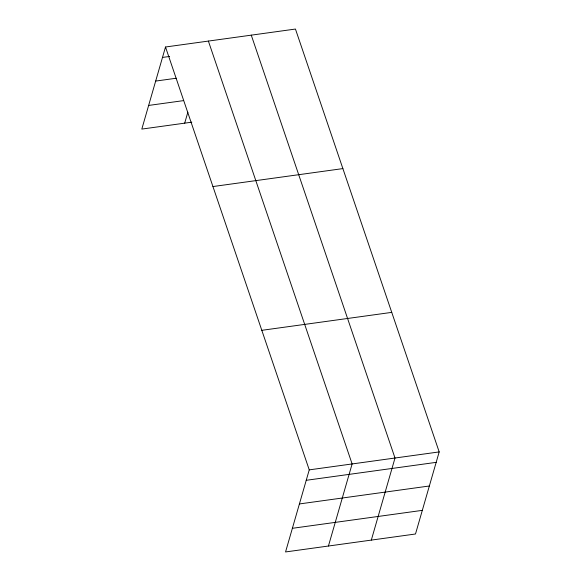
<?xml version="1.0" encoding="UTF-8"?>
<svg xmlns="http://www.w3.org/2000/svg" width="581" height="581" viewBox="0 0 581 581"><rect width="100%" height="100%" fill="white"/><g stroke="black" fill="none" stroke-linecap="round" stroke-linejoin="round"><path stroke-width="0.87" d="M165.505 47.003L309.245 469.869L285.554 551.95L415.495 533.997L439.185 451.916L295.446 29.05L165.505 47.003L141.815 129.084L191.839 122.17M184.693 123.157L187.859 112.184M328.432 546.024L352.122 463.943L208.383 41.077M371.317 540.105L395.007 458.024L251.268 35.15M162.491 57.439L169.637 56.451M155.672 81.079L176.217 78.239M148.634 105.437L183.48 100.629M212.936 186.552L342.884 168.599M261.813 330.32L391.754 312.375M309.245 469.869L439.185 451.916M306.231 480.305L436.178 462.353M299.411 503.945L429.352 485.992M292.381 528.303L422.322 510.358"/></g></svg>
